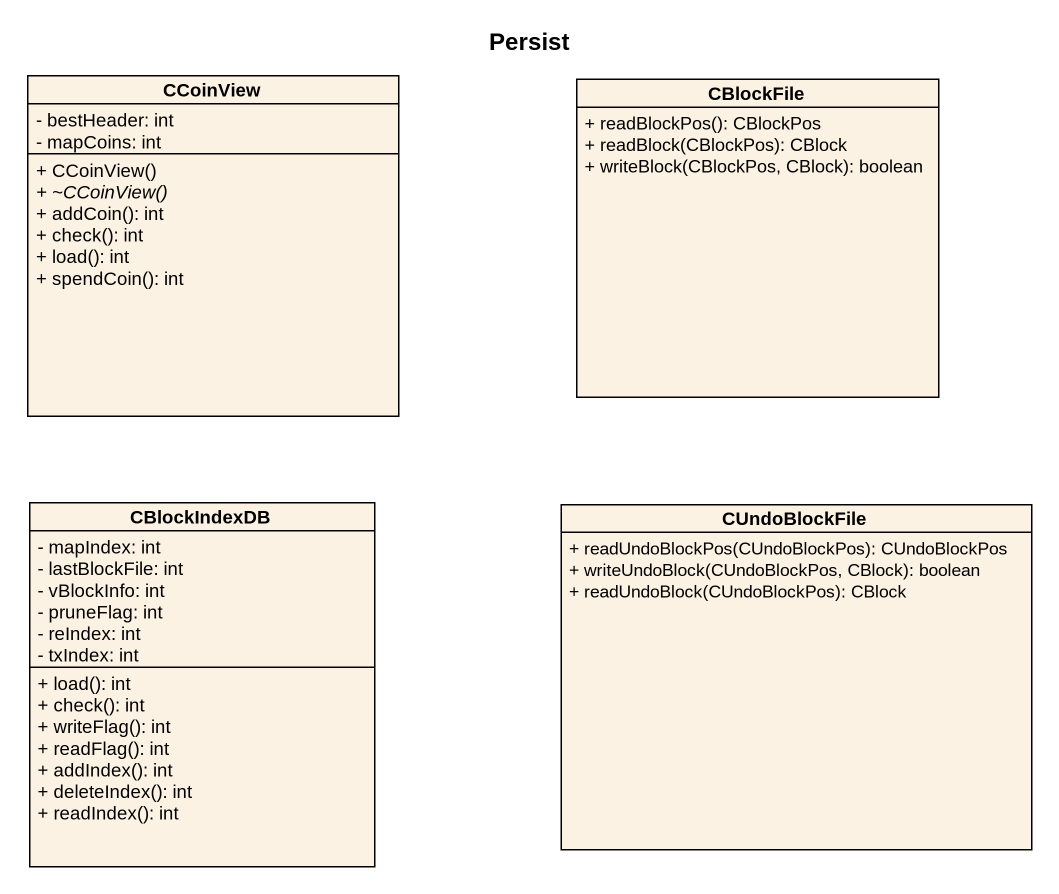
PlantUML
@startuml
title Persist
hide circle
hide empty members
skinparam classAttributeIconSize 0
class CCoinView {
  - bestHeader: int
  - mapCoins: int
  + CCoinView()
  {abstract} + ~CCoinView()
  + addCoin(): int
  + check(): int
  + load(): int
  + spendCoin(): int
}
class CBlockFile {
  + readBlockPos(): CBlockPos
  + readBlock(CBlockPos): CBlock
  + writeBlock(CBlockPos, CBlock): boolean
}
class CBlockIndexDB {
  - mapIndex: int
  - lastBlockFile: int
  - vBlockInfo: int
  - pruneFlag: int
  - reIndex: int
  - txIndex: int
  + load(): int
  + check(): int
  + writeFlag(): int
  + readFlag(): int
  + addIndex(): int
  + deleteIndex(): int
  + readIndex(): int
}
class CUndoBlockFile {
  + readUndoBlockPos(CUndoBlockPos): CUndoBlockPos
  + writeUndoBlock(CUndoBlockPos, CBlock): boolean
  + readUndoBlock(CUndoBlockPos): CBlock
}
@enduml
